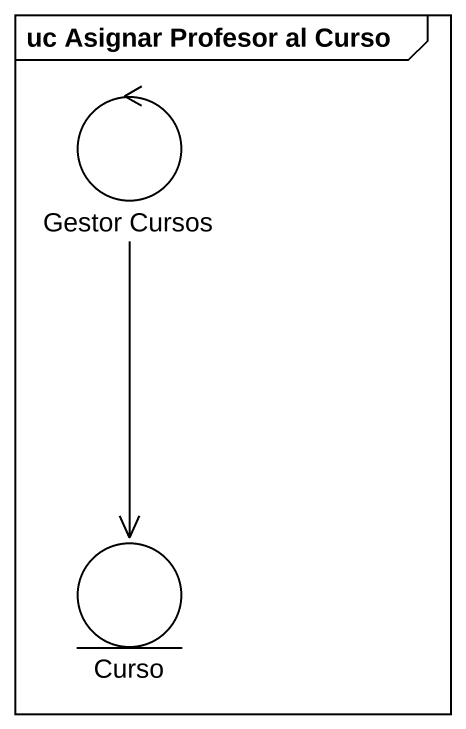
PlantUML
@startuml
mainframe uc Asignar Profesor al Curso
control "Gestor Cursos" as Gestor_Cursos
entity Curso
Gestor_Cursos --> Curso
@enduml
